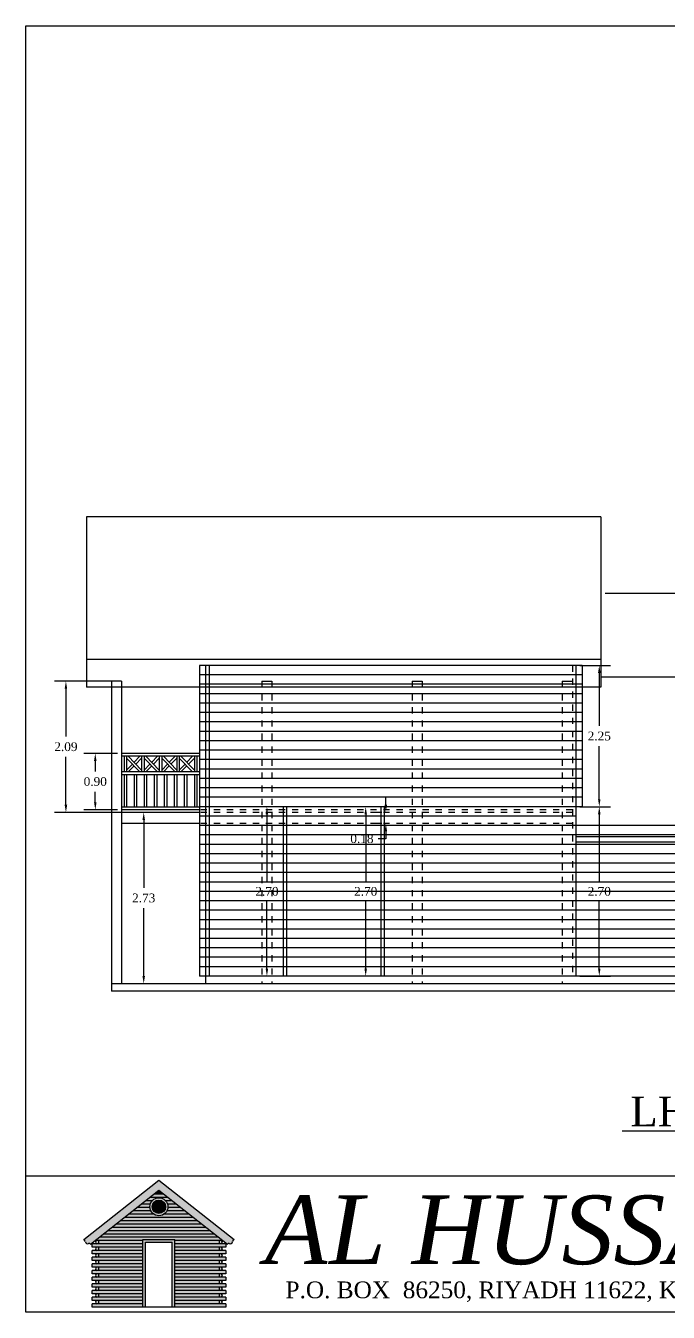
# Model space of a CAD drawing. Header units: inches. Extents: x 86794 to 87086, y 41803 to 41823.
# Drawn here: x 87055.65 to 87065.89, y 41802.72 to 41823.22 of the extents above; entities that cross this region are included whole.
import ezdxf

# ---------------------------------------------------------------- set-up
doc = ezdxf.new("R2010")
doc.units = ezdxf.units.IN
doc.header["$MEASUREMENT"] = 0
doc.linetypes.add('ACAD_ISO03W100', pattern=[30, 12, -18])
doc.styles.get("Standard").update_dxf_attribs({"font": 'times.ttf'})
doc.dimstyles.get("Standard").update_dxf_attribs({"dimtxt": 0.14, "dimasz": 0.12, "dimexe": 0.18, "dimexo": 0.0625, "dimgap": 0.09, "dimtad": 0, "dimtih": 1, "dimtoh": 1, "dimzin": 0, "dimdsep": 46, "dimtxsty": 'Standard', "dimcen": 0.09, "dimadec": 0, "dimazin": 0, "dimtfac": 1, "dimtofl": 0, "dimtmove": 0, "dimatfit": 3, "dimfxl": 1, "dimtolj": 1, "dimtzin": 0, "dimarcsym": 0})

# ---------------------------------------------------------------- blocks, each defined once
blk = doc.blocks.new('*D585')
at = {"color": 0, "lineweight": -2, "ltscale": 0.006, "transparency": 16777216}
for p, q in [((87064.48, 41810.779), (87064.972, 41810.779)), ((87064.792, 41810.659), (87064.792, 41809.591)), ((87064.792, 41808.199), (87064.792, 41809.268)), ((87064.48, 41808.079), (87064.972, 41808.079))]:
    blk.add_line(p, q, dxfattribs=at)
at = {"color": 0, "ltscale": 0.006, "transparency": 16777216}
for points in [[(87064.772, 41810.659), (87064.812, 41810.659), (87064.792, 41810.779)], [(87064.772, 41808.199), (87064.812, 41808.199), (87064.792, 41808.079)]]:
    blk.add_solid(points, dxfattribs=at)
at = {"layer": 'Defpoints', "color": 0, "ltscale": 0.006, "transparency": 16777216}
for p in [(87064.418, 41810.779), (87064.418, 41808.079), (87064.792, 41808.079)]:
    blk.add_point(p, dxfattribs=at)
at = {"color": 0, "ltscale": 0.006, "transparency": 16777216, "insert": (87064.792, 41809.429), "char_height": 0.14, "attachment_point": 5}
blk.add_mtext('\\A1;2.70', dxfattribs=at)
blk = doc.blocks.new('*D586')
at = {"color": 0, "lineweight": -2, "ltscale": 0.006, "transparency": 16777216}
for p, q in [((87064.48, 41813.029), (87064.972, 41813.029)), ((87064.792, 41812.909), (87064.792, 41812.066)), ((87064.792, 41810.899), (87064.792, 41811.743)), ((87064.48, 41810.779), (87064.972, 41810.779))]:
    blk.add_line(p, q, dxfattribs=at)
at = {"color": 0, "ltscale": 0.006, "transparency": 16777216}
for points in [[(87064.772, 41812.909), (87064.812, 41812.909), (87064.792, 41813.029)], [(87064.772, 41810.899), (87064.812, 41810.899), (87064.792, 41810.779)]]:
    blk.add_solid(points, dxfattribs=at)
at = {"layer": 'Defpoints', "color": 0, "ltscale": 0.006, "transparency": 16777216}
for p in [(87064.418, 41813.029), (87064.792, 41813.029), (87064.418, 41810.779)]:
    blk.add_point(p, dxfattribs=at)
at = {"color": 0, "ltscale": 0.006, "transparency": 16777216, "insert": (87064.792, 41811.904), "char_height": 0.14, "attachment_point": 5}
blk.add_mtext('\\A1;2.25', dxfattribs=at)
blk = doc.blocks.new('*D589')
at = {"color": 0, "lineweight": -2, "ltscale": 0.006, "transparency": 16777216}
for p, q in [((87061.245, 41810.779), (87060.889, 41810.779)), ((87061.069, 41810.659), (87061.069, 41809.591)), ((87061.069, 41808.199), (87061.069, 41809.268)), ((87061.245, 41808.079), (87060.889, 41808.079))]:
    blk.add_line(p, q, dxfattribs=at)
at = {"color": 0, "ltscale": 0.006, "transparency": 16777216}
for points in [[(87061.049, 41810.659), (87061.089, 41810.659), (87061.069, 41810.779)], [(87061.049, 41808.199), (87061.089, 41808.199), (87061.069, 41808.079)]]:
    blk.add_solid(points, dxfattribs=at)
at = {"layer": 'Defpoints', "color": 0, "ltscale": 0.006, "transparency": 16777216}
for p in [(87061.308, 41810.779), (87061.069, 41808.079), (87061.308, 41808.079)]:
    blk.add_point(p, dxfattribs=at)
at = {"color": 0, "ltscale": 0.006, "transparency": 16777216, "insert": (87061.069, 41809.429), "char_height": 0.14, "attachment_point": 5}
blk.add_mtext('\\A1;2.70', dxfattribs=at)
blk = doc.blocks.new('*D590')
at = {"color": 0, "lineweight": -2, "ltscale": 0.006, "transparency": 16777216}
for p, q in [((87059.69, 41810.779), (87059.315, 41810.779)), ((87059.495, 41810.659), (87059.495, 41809.591)), ((87059.495, 41808.199), (87059.495, 41809.268)), ((87059.69, 41808.079), (87059.315, 41808.079))]:
    blk.add_line(p, q, dxfattribs=at)
at = {"color": 0, "ltscale": 0.006, "transparency": 16777216}
for points in [[(87059.475, 41810.659), (87059.515, 41810.659), (87059.495, 41810.779)], [(87059.475, 41808.199), (87059.515, 41808.199), (87059.495, 41808.079)]]:
    blk.add_solid(points, dxfattribs=at)
at = {"layer": 'Defpoints', "color": 0, "ltscale": 0.006, "transparency": 16777216}
for p in [(87059.753, 41810.779), (87059.495, 41808.079), (87059.753, 41808.079)]:
    blk.add_point(p, dxfattribs=at)
at = {"color": 0, "ltscale": 0.006, "transparency": 16777216, "insert": (87059.495, 41809.429), "char_height": 0.14, "attachment_point": 5}
blk.add_mtext('\\A1;2.70', dxfattribs=at)
blk = doc.blocks.new('*D591')
at = {"color": 0, "lineweight": -2, "ltscale": 0.006, "transparency": 16777216}
for p, q in [((87061.39, 41810.809), (87061.39, 41810.929)), ((87061.328, 41810.689), (87061.21, 41810.689)), ((87061.328, 41810.509), (87061.21, 41810.509)), ((87061.39, 41810.389), (87061.39, 41810.269)), ((87061.39, 41810.269), (87061.27, 41810.269))]:
    blk.add_line(p, q, dxfattribs=at)
at = {"color": 0, "ltscale": 0.006, "transparency": 16777216}
for points in [[(87061.37, 41810.809), (87061.41, 41810.809), (87061.39, 41810.689)], [(87061.37, 41810.389), (87061.41, 41810.389), (87061.39, 41810.509)]]:
    blk.add_solid(points, dxfattribs=at)
at = {"layer": 'Defpoints', "color": 0, "ltscale": 0.006, "transparency": 16777216}
for p in [(87061.39, 41810.689), (87061.39, 41810.509), (87061.39, 41810.509)]:
    blk.add_point(p, dxfattribs=at)
at = {"color": 0, "ltscale": 0.006, "transparency": 16777216, "insert": (87061.009, 41810.269), "char_height": 0.14, "attachment_point": 5}
blk.add_mtext('\\A1;0.18', dxfattribs=at)
blk = doc.blocks.new('*D580')
at = {"color": 0, "lineweight": -2, "ltscale": 0.006, "transparency": 16777216}
for p, q in [((87057.115, 41811.629), (87056.579, 41811.629)), ((87056.759, 41811.509), (87056.759, 41811.341)), ((87056.759, 41810.849), (87056.759, 41811.018)), ((87057.115, 41810.729), (87056.579, 41810.729))]:
    blk.add_line(p, q, dxfattribs=at)
at = {"color": 0, "ltscale": 0.006, "transparency": 16777216}
for points in [[(87056.739, 41811.509), (87056.779, 41811.509), (87056.759, 41811.629)], [(87056.739, 41810.849), (87056.779, 41810.849), (87056.759, 41810.729)]]:
    blk.add_solid(points, dxfattribs=at)
at = {"layer": 'Defpoints', "color": 0, "ltscale": 0.006, "transparency": 16777216}
for p in [(87057.178, 41811.629), (87056.759, 41810.729), (87057.178, 41810.729)]:
    blk.add_point(p, dxfattribs=at)
at = {"color": 0, "ltscale": 0.006, "transparency": 16777216, "insert": (87056.759, 41811.179), "char_height": 0.14, "attachment_point": 5}
blk.add_mtext('\\A1;0.90', dxfattribs=at)
blk = doc.blocks.new('*D581')
at = {"color": 0, "lineweight": -2, "ltscale": 0.006, "transparency": 16777216}
for p, q in [((87057.115, 41812.779), (87056.111, 41812.779)), ((87056.291, 41812.659), (87056.291, 41811.896)), ((87056.291, 41810.809), (87056.291, 41811.573)), ((87058.355, 41810.689), (87056.111, 41810.689))]:
    blk.add_line(p, q, dxfattribs=at)
at = {"color": 0, "ltscale": 0.006, "transparency": 16777216}
for points in [[(87056.271, 41812.659), (87056.311, 41812.659), (87056.291, 41812.779)], [(87056.271, 41810.809), (87056.311, 41810.809), (87056.291, 41810.689)]]:
    blk.add_solid(points, dxfattribs=at)
at = {"layer": 'Defpoints', "color": 0, "ltscale": 0.006, "transparency": 16777216}
for p in [(87057.178, 41812.779), (87056.291, 41810.689), (87058.418, 41810.689)]:
    blk.add_point(p, dxfattribs=at)
at = {"color": 0, "ltscale": 0.006, "transparency": 16777216, "insert": (87056.291, 41811.734), "char_height": 0.14, "attachment_point": 5}
blk.add_mtext('\\A1;2.09', dxfattribs=at)
blk = doc.blocks.new('*D582')
at = {"color": 0, "lineweight": -2, "ltscale": 0.006, "transparency": 16777216}
for p, q in [((87058.355, 41810.689), (87057.351, 41810.689)), ((87057.531, 41810.569), (87057.531, 41809.486)), ((87057.531, 41808.079), (87057.531, 41809.163)), ((87058.355, 41807.959), (87057.351, 41807.959))]:
    blk.add_line(p, q, dxfattribs=at)
at = {"color": 0, "ltscale": 0.006, "transparency": 16777216}
for points in [[(87057.511, 41810.569), (87057.551, 41810.569), (87057.531, 41810.689)], [(87057.511, 41808.079), (87057.551, 41808.079), (87057.531, 41807.959)]]:
    blk.add_solid(points, dxfattribs=at)
at = {"layer": 'Defpoints', "color": 0, "ltscale": 0.006, "transparency": 16777216}
for p in [(87058.418, 41810.689), (87057.531, 41807.959), (87058.418, 41807.959)]:
    blk.add_point(p, dxfattribs=at)
at = {"color": 0, "ltscale": 0.006, "transparency": 16777216, "insert": (87057.531, 41809.324), "char_height": 0.14, "attachment_point": 5}
blk.add_mtext('\\A1;2.73', dxfattribs=at)

msp = doc.modelspace()

# ---------------------------------------------------------------- hatches: boundary and pattern name
h = msp.add_hatch(color=29)
h.paths.add_polyline_path([(87056.816, 41802.911), (87056.784, 41802.911, 0.8), (87056.784, 41802.857), (87056.816, 41802.857)])
h.paths.add_polyline_path([(87056.816, 41803.017), (87056.784, 41803.017, 0.8), (87056.784, 41802.964), (87056.816, 41802.964)])
h.paths.add_polyline_path([(87056.816, 41803.123), (87056.784, 41803.123, 0.8), (87056.784, 41803.07), (87056.816, 41803.07)])
h.paths.add_polyline_path([(87056.816, 41803.23), (87056.784, 41803.23, 0.8), (87056.784, 41803.177), (87056.816, 41803.177)])
h.paths.add_polyline_path([(87056.816, 41803.336), (87056.784, 41803.336, 0.8), (87056.784, 41803.283), (87056.816, 41803.283)])
h.paths.add_polyline_path([(87056.816, 41803.443), (87056.784, 41803.443, 0.8), (87056.784, 41803.389), (87056.816, 41803.389)])
h.paths.add_polyline_path([(87056.816, 41803.549), (87056.784, 41803.549, 0.8), (87056.784, 41803.496), (87056.816, 41803.496)])
h.paths.add_polyline_path([(87056.816, 41803.655), (87056.784, 41803.655, 0.8), (87056.784, 41803.602), (87056.816, 41803.602)])
h.paths.add_polyline_path([(87056.816, 41803.762), (87056.784, 41803.762, 0.8), (87056.784, 41803.709), (87056.816, 41803.709)])
h.paths.add_polyline_path([(87056.816, 41803.868), (87056.784, 41803.868, 0.8), (87056.784, 41803.815), (87056.816, 41803.815)], flags=17)
h.paths.add_polyline_path([(87058.763, 41802.911), (87058.731, 41802.911), (87058.731, 41802.857), (87058.763, 41802.857, 0.8)])
h.paths.add_polyline_path([(87058.763, 41803.017), (87058.731, 41803.017), (87058.731, 41802.964), (87058.763, 41802.964, 0.8)])
h.paths.add_polyline_path([(87058.763, 41803.123), (87058.731, 41803.123), (87058.731, 41803.07), (87058.763, 41803.07, 0.8)])
h.paths.add_polyline_path([(87058.763, 41803.23), (87058.731, 41803.23), (87058.731, 41803.177), (87058.763, 41803.177, 0.8)])
h.paths.add_polyline_path([(87058.763, 41803.336), (87058.731, 41803.336), (87058.731, 41803.283), (87058.763, 41803.283, 0.8)])
h.paths.add_polyline_path([(87058.763, 41803.443), (87058.731, 41803.443), (87058.731, 41803.389), (87058.763, 41803.389, 0.8)])
h.paths.add_polyline_path([(87058.763, 41803.549), (87058.731, 41803.549), (87058.731, 41803.496), (87058.763, 41803.496, 0.8)])
h.paths.add_polyline_path([(87058.763, 41803.655), (87058.731, 41803.655), (87058.731, 41803.602), (87058.763, 41803.602, 0.8)])
h.paths.add_polyline_path([(87058.763, 41803.762), (87058.731, 41803.762), (87058.731, 41803.709), (87058.763, 41803.709, 0.8)])
h.paths.add_polyline_path([(87058.763, 41803.868), (87058.731, 41803.868), (87058.731, 41803.815), (87058.763, 41803.815, 0.8)], flags=17)
h.paths.add_polyline_path([(87058.029, 41803.884), (87057.518, 41803.884), (87057.518, 41802.804), (87057.561, 41802.804), (87057.561, 41803.842), (87057.986, 41803.842), (87057.986, 41802.804), (87058.029, 41802.804)])
h.paths.add_polyline_path([(87057.916, 41804.405, 1), (87057.631, 41804.405, 1)], flags=17)
h.paths.add_polyline_path([(87057.667, 41804.405, -1), (87057.879, 41804.405, -1)], flags=16)
h.paths.add_polyline_path([(87057.773, 41804.827), (87056.576, 41803.882), (87056.603, 41803.849, 0.515525), (87056.652, 41803.819, -0.382112), (87056.683, 41803.81), (87057.773, 41804.671), (87058.864, 41803.81, -0.382112), (87058.895, 41803.819, 0.515525), (87058.944, 41803.849), (87058.97, 41803.882)])
for color, points in [(31, [(87057.847, 41804.613), (87057.7, 41804.613), (87057.633, 41804.56), (87057.914, 41804.56)]), (39, [(87057.779, 41804.666), (87057.767, 41804.666), (87057.7, 41804.613), (87057.847, 41804.613)]), (39, [(87057.874, 41804.507), (87057.982, 41804.507), (87057.914, 41804.56), (87057.633, 41804.56), (87057.565, 41804.507), (87057.673, 41804.507, -0.411961)]), (39, [(87058.319, 41804.241), (87057.228, 41804.241), (87057.161, 41804.188), (87058.386, 41804.188)]), (31, [(87057.684, 41804.294), (87057.296, 41804.294), (87057.228, 41804.241), (87058.319, 41804.241), (87058.251, 41804.294), (87057.863, 41804.294, -0.35103)]), (39, [(87058.588, 41804.028), (87056.959, 41804.028), (87056.891, 41803.975), (87058.656, 41803.975)]), (31, [(87058.521, 41804.081), (87057.026, 41804.081), (87056.959, 41804.028), (87058.588, 41804.028)]), (39, [(87058.453, 41804.134), (87057.093, 41804.134), (87057.026, 41804.081), (87058.521, 41804.081)]), (31, [(87058.386, 41804.188), (87057.161, 41804.188), (87057.093, 41804.134), (87058.453, 41804.134)]), (39, [(87058.723, 41803.921), (87056.824, 41803.921), (87056.756, 41803.868), (87057.518, 41803.868), (87057.518, 41803.884), (87058.029, 41803.884), (87058.029, 41803.868), (87058.79, 41803.868)]), (31, [(87058.656, 41803.975), (87056.891, 41803.975), (87056.824, 41803.921), (87058.723, 41803.921)])]:
    msp.add_hatch(color=color).paths.add_polyline_path(points)
h = msp.add_hatch(color=39)
h.paths.add_polyline_path([(87057.639, 41804.454), (87057.498, 41804.454), (87057.43, 41804.4), (87057.631, 41804.4, -0.008848), (87057.631, 41804.405, -0.086203)])
h.paths.add_polyline_path([(87058.049, 41804.454), (87057.908, 41804.454, -0.086203), (87057.916, 41804.405, -0.008848), (87057.916, 41804.4), (87058.116, 41804.4)])
h = msp.add_hatch(color=31)
h.paths.add_polyline_path([(87057.639, 41804.454, -0.111783), (87057.673, 41804.507), (87057.565, 41804.507), (87057.498, 41804.454)])
h.paths.add_polyline_path([(87057.874, 41804.507, -0.111783), (87057.908, 41804.454), (87058.049, 41804.454), (87057.982, 41804.507)])
h = msp.add_hatch(color=256)
h.set_gradient(color1=(127, 255, 255), one_color=1, tint=1, name='SPHERICAL')
h.paths.add_polyline_path([(87057.879, 41804.405, 1), (87057.667, 41804.405, 1)])
h = msp.add_hatch(color=39)
h.paths.add_polyline_path([(87057.643, 41804.347), (87057.363, 41804.347), (87057.296, 41804.294), (87057.684, 41804.294, -0.119403)])
h.paths.add_polyline_path([(87058.184, 41804.347), (87057.904, 41804.347, -0.119403), (87057.863, 41804.294), (87058.251, 41804.294)])
h = msp.add_hatch(color=31)
h.paths.add_polyline_path([(87057.643, 41804.347, -0.096512), (87057.631, 41804.4), (87057.43, 41804.4), (87057.363, 41804.347)])
h.paths.add_polyline_path([(87057.916, 41804.4, -0.096512), (87057.904, 41804.347), (87058.184, 41804.347), (87058.116, 41804.4)])
h = msp.add_hatch(color=39)
h.paths.add_polyline_path([(87057.518, 41803.815), (87056.709, 41803.815), (87056.709, 41803.762), (87057.518, 41803.762)])
h.paths.add_polyline_path([(87058.838, 41803.815), (87058.029, 41803.815), (87058.029, 41803.762), (87058.838, 41803.762)])
h = msp.add_hatch(color=31)
h.paths.add_polyline_path([(87057.518, 41803.868), (87056.816, 41803.868), (87056.816, 41803.815), (87057.518, 41803.815)])
h.paths.add_polyline_path([(87058.731, 41803.868), (87058.029, 41803.868), (87058.029, 41803.815), (87058.731, 41803.815)])
h = msp.add_hatch(color=39)
h.paths.add_polyline_path([(87057.518, 41803.655), (87057.518, 41803.709), (87056.709, 41803.709), (87056.709, 41803.655)])
h.paths.add_polyline_path([(87058.838, 41803.655), (87058.838, 41803.709), (87058.029, 41803.709), (87058.029, 41803.655)])
h = msp.add_hatch(color=39)
h.paths.add_polyline_path([(87056.709, 41803.602), (87056.709, 41803.549), (87057.518, 41803.549), (87057.518, 41803.602)])
h.paths.add_polyline_path([(87058.838, 41803.549), (87058.838, 41803.602), (87058.029, 41803.602), (87058.029, 41803.549)])
h = msp.add_hatch(color=31)
h.paths.add_polyline_path([(87057.518, 41803.762), (87056.816, 41803.762), (87056.816, 41803.709), (87057.518, 41803.709)])
h.paths.add_polyline_path([(87058.731, 41803.762), (87058.029, 41803.762), (87058.029, 41803.709), (87058.731, 41803.709)])
h = msp.add_hatch(color=31)
h.paths.add_polyline_path([(87057.518, 41803.655), (87056.816, 41803.655), (87056.816, 41803.602), (87057.518, 41803.602)])
h.paths.add_polyline_path([(87058.731, 41803.655), (87058.029, 41803.655), (87058.029, 41803.602), (87058.731, 41803.602)])
h = msp.add_hatch(color=39)
h.paths.add_polyline_path([(87057.518, 41803.496), (87056.709, 41803.496), (87056.709, 41803.443), (87057.518, 41803.443)])
h.paths.add_polyline_path([(87058.838, 41803.496), (87058.029, 41803.496), (87058.029, 41803.443), (87058.838, 41803.443)])
h = msp.add_hatch(color=39)
h.paths.add_polyline_path([(87057.518, 41803.336), (87057.518, 41803.389), (87056.709, 41803.389), (87056.709, 41803.336)])
h.paths.add_polyline_path([(87058.838, 41803.336), (87058.838, 41803.389), (87058.029, 41803.389), (87058.029, 41803.336)])
h = msp.add_hatch(color=31)
h.paths.add_polyline_path([(87057.518, 41803.549), (87056.816, 41803.549), (87056.816, 41803.496), (87057.518, 41803.496)])
h.paths.add_polyline_path([(87058.731, 41803.549), (87058.029, 41803.549), (87058.029, 41803.496), (87058.731, 41803.496)])
h = msp.add_hatch(color=31)
h.paths.add_polyline_path([(87057.518, 41803.443), (87056.816, 41803.443), (87056.816, 41803.389), (87057.518, 41803.389)])
h.paths.add_polyline_path([(87058.731, 41803.443), (87058.029, 41803.443), (87058.029, 41803.389), (87058.731, 41803.389)])
h = msp.add_hatch(color=39)
h.paths.add_polyline_path([(87057.518, 41803.283), (87056.709, 41803.283), (87056.709, 41803.23), (87057.518, 41803.23)])
h.paths.add_polyline_path([(87058.838, 41803.283), (87058.029, 41803.283), (87058.029, 41803.23), (87058.838, 41803.23)])
h = msp.add_hatch(color=39)
h.paths.add_polyline_path([(87057.518, 41803.123), (87057.518, 41803.177), (87056.709, 41803.177), (87056.709, 41803.123)])
h.paths.add_polyline_path([(87058.838, 41803.123), (87058.838, 41803.177), (87058.029, 41803.177), (87058.029, 41803.123)])
h = msp.add_hatch(color=31)
h.paths.add_polyline_path([(87057.518, 41803.336), (87056.816, 41803.336), (87056.816, 41803.283), (87057.518, 41803.283)])
h.paths.add_polyline_path([(87058.731, 41803.336), (87058.029, 41803.336), (87058.029, 41803.283), (87058.731, 41803.283)])
h = msp.add_hatch(color=31)
h.paths.add_polyline_path([(87057.518, 41803.23), (87056.816, 41803.23), (87056.816, 41803.177), (87057.518, 41803.177)])
h.paths.add_polyline_path([(87058.731, 41803.23), (87058.029, 41803.23), (87058.029, 41803.177), (87058.731, 41803.177)])
h = msp.add_hatch(color=39)
h.paths.add_polyline_path([(87057.518, 41803.07), (87056.709, 41803.07), (87056.709, 41803.017), (87057.518, 41803.017)])
h.paths.add_polyline_path([(87058.838, 41803.07), (87058.029, 41803.07), (87058.029, 41803.017), (87058.838, 41803.017)])
h = msp.add_hatch(color=31)
h.paths.add_polyline_path([(87057.518, 41803.123), (87056.816, 41803.123), (87056.816, 41803.07), (87057.518, 41803.07)])
h.paths.add_polyline_path([(87058.731, 41803.123), (87058.029, 41803.123), (87058.029, 41803.07), (87058.731, 41803.07)])
h = msp.add_hatch(color=31)
h.paths.add_polyline_path([(87056.816, 41803.017), (87056.816, 41802.964), (87057.518, 41802.964), (87057.518, 41803.017)])
h.paths.add_polyline_path([(87058.731, 41802.964), (87058.731, 41803.017), (87058.029, 41803.017), (87058.029, 41802.964)])
h = msp.add_hatch(color=39)
h.paths.add_polyline_path([(87056.709, 41802.964), (87056.709, 41802.911), (87057.518, 41802.911), (87057.518, 41802.964)])
h.paths.add_polyline_path([(87058.838, 41802.911), (87058.838, 41802.964), (87058.029, 41802.964), (87058.029, 41802.911)])
h = msp.add_hatch(color=39)
h.paths.add_polyline_path([(87057.518, 41802.857), (87056.709, 41802.857), (87056.709, 41802.804), (87057.518, 41802.804)])
h.paths.add_polyline_path([(87058.838, 41802.857), (87058.029, 41802.857), (87058.029, 41802.804), (87058.838, 41802.804)])
h = msp.add_hatch(color=31)
h.paths.add_polyline_path([(87057.518, 41802.857), (87057.518, 41802.911), (87056.816, 41802.911), (87056.816, 41802.857)])
h.paths.add_polyline_path([(87058.029, 41802.911), (87058.029, 41802.857), (87058.731, 41802.857), (87058.731, 41802.911)])

# ---------------------------------------------------------------- linework, layer by layer
for p, q in [((87055.65, 41823.223), (87085.649, 41823.223)), ((87055.65, 41802.724), (87055.65, 41823.223)), ((87085.649, 41804.89), (87055.65, 41804.89)), ((87085.649, 41802.724), (87055.65, 41802.724))]:
    msp.add_line(p, q)
at = {"ltscale": 0.006}
for p, q in [((87064.818, 41815.395), (87056.618, 41815.395)), ((87056.618, 41815.395), (87056.618, 41812.681)), ((87064.818, 41815.395), (87064.818, 41812.681)), ((87081.827, 41814.174), (87064.884, 41814.174)), ((87064.818, 41813.125), (87056.618, 41813.125)), ((87058.418, 41813.029), (87058.418, 41808.079)), ((87064.518, 41813.029), (87058.418, 41813.029)), ((87058.518, 41813.029), (87058.518, 41808.079)), ((87058.573, 41813.029), (87058.573, 41808.079)), ((87064.418, 41813.029), (87064.418, 41808.079)), ((87064.518, 41813.029), (87064.518, 41810.779)), ((87064.518, 41812.879), (87058.418, 41812.879)), ((87070.718, 41812.845), (87064.818, 41812.845)), ((87064.818, 41812.681), (87056.618, 41812.681)), ((87057.018, 41812.779), (87057.018, 41807.959)), ((87057.178, 41812.779), (87057.018, 41812.779)), ((87057.178, 41812.779), (87057.178, 41807.959)), ((87064.518, 41812.729), (87058.418, 41812.729)), ((87059.414, 41812.779), (87059.574, 41812.779)), ((87061.811, 41812.779), (87061.971, 41812.779)), ((87064.203, 41812.779), (87064.363, 41812.779)), ((87064.518, 41812.579), (87058.418, 41812.579)), ((87064.518, 41812.429), (87058.418, 41812.429)), ((87064.518, 41812.279), (87058.418, 41812.279)), ((87064.518, 41812.129), (87058.418, 41812.129)), ((87064.518, 41811.979), (87058.418, 41811.979)), ((87064.518, 41811.829), (87058.418, 41811.829)), ((87058.418, 41811.629), (87057.178, 41811.629)), ((87058.418, 41811.584), (87057.178, 41811.584)), ((87057.218, 41811.584), (87057.218, 41811.334)), ((87057.258, 41811.584), (87057.258, 41811.334)), ((87057.285, 41811.584), (87057.498, 41811.363)), ((87057.47, 41811.584), (87057.378, 41811.488)), ((87057.498, 41811.584), (87057.498, 41811.334)), ((87057.538, 41811.584), (87057.538, 41811.334)), ((87057.565, 41811.584), (87057.778, 41811.363)), ((87057.75, 41811.584), (87057.658, 41811.488)), ((87057.778, 41811.584), (87057.778, 41811.334)), ((87057.818, 41811.584), (87057.818, 41811.334)), ((87057.845, 41811.584), (87058.058, 41811.363)), ((87058.03, 41811.584), (87057.938, 41811.488)), ((87058.058, 41811.584), (87058.058, 41811.334)), ((87058.098, 41811.584), (87058.098, 41811.334)), ((87058.125, 41811.584), (87058.338, 41811.363)), ((87058.31, 41811.584), (87058.218, 41811.488)), ((87058.338, 41811.584), (87058.338, 41811.334)), ((87058.378, 41811.584), (87058.378, 41811.334)), ((87064.518, 41811.679), (87058.418, 41811.679)), ((87057.258, 41811.555), (87057.47, 41811.334)), ((87057.35, 41811.459), (87057.258, 41811.363)), ((87057.378, 41811.43), (87057.285, 41811.334)), ((87057.498, 41811.555), (87057.405, 41811.459)), ((87057.538, 41811.555), (87057.75, 41811.334)), ((87057.63, 41811.459), (87057.538, 41811.363)), ((87057.658, 41811.43), (87057.565, 41811.334)), ((87057.778, 41811.555), (87057.685, 41811.459)), ((87057.818, 41811.555), (87058.03, 41811.334)), ((87057.91, 41811.459), (87057.818, 41811.363)), ((87057.938, 41811.43), (87057.845, 41811.334)), ((87058.058, 41811.555), (87057.965, 41811.459)), ((87058.098, 41811.555), (87058.31, 41811.334)), ((87058.19, 41811.459), (87058.098, 41811.363)), ((87058.218, 41811.43), (87058.125, 41811.334)), ((87058.338, 41811.555), (87058.245, 41811.459)), ((87064.518, 41811.529), (87058.418, 41811.529)), ((87064.518, 41811.379), (87058.418, 41811.379)), ((87058.418, 41811.334), (87057.178, 41811.334)), ((87058.418, 41811.289), (87057.178, 41811.289)), ((87057.218, 41811.289), (87057.218, 41810.774)), ((87057.258, 41811.289), (87057.258, 41810.774)), ((87057.378, 41811.289), (87057.378, 41810.774)), ((87057.418, 41811.289), (87057.418, 41810.774)), ((87057.538, 41811.289), (87057.538, 41810.774)), ((87057.578, 41811.289), (87057.578, 41810.774)), ((87057.698, 41811.289), (87057.698, 41810.774)), ((87057.738, 41811.289), (87057.738, 41810.774)), ((87057.858, 41811.289), (87057.858, 41810.774)), ((87057.898, 41811.289), (87057.898, 41810.774)), ((87058.018, 41811.289), (87058.018, 41810.774)), ((87058.058, 41811.289), (87058.058, 41810.774)), ((87058.178, 41811.289), (87058.178, 41810.774)), ((87058.218, 41811.289), (87058.218, 41810.774)), ((87058.338, 41811.289), (87058.338, 41810.774)), ((87058.378, 41811.289), (87058.378, 41810.774)), ((87064.518, 41811.229), (87058.418, 41811.229)), ((87064.518, 41811.079), (87058.418, 41811.079)), ((87058.418, 41810.774), (87057.178, 41810.774)), ((87064.518, 41810.929), (87058.418, 41810.929)), ((87064.518, 41810.779), (87058.418, 41810.779)), ((87059.753, 41810.779), (87059.753, 41808.079)), ((87059.808, 41810.779), (87059.808, 41808.079)), ((87061.308, 41810.779), (87061.308, 41808.079)), ((87061.363, 41810.779), (87061.363, 41808.079)), ((87058.418, 41810.729), (87057.178, 41810.729)), ((87058.418, 41810.689), (87057.178, 41810.689)), ((87064.418, 41810.629), (87058.418, 41810.629)), ((87058.418, 41810.509), (87057.178, 41810.509)), ((87070.418, 41810.479), (87058.418, 41810.479)), ((87070.418, 41810.329), (87058.418, 41810.329)), ((87066.36, 41810.179), (87058.418, 41810.179)), ((87070.718, 41810.299), (87064.418, 41810.299)), ((87070.718, 41810.213), (87064.418, 41810.213)), ((87066.36, 41810.029), (87058.418, 41810.029)), ((87066.36, 41809.879), (87058.418, 41809.879)), ((87066.36, 41809.729), (87058.418, 41809.729)), ((87066.36, 41809.579), (87058.418, 41809.579)), ((87066.36, 41809.429), (87058.418, 41809.429)), ((87066.36, 41809.279), (87058.418, 41809.279)), ((87066.36, 41809.129), (87058.418, 41809.129)), ((87066.36, 41808.979), (87058.418, 41808.979)), ((87066.36, 41808.829), (87058.418, 41808.829)), ((87070.418, 41808.679), (87058.418, 41808.679)), ((87070.418, 41808.529), (87058.418, 41808.529)), ((87070.418, 41808.379), (87058.418, 41808.379)), ((87070.418, 41808.229), (87058.418, 41808.229)), ((87071.818, 41807.959), (87057.018, 41807.959)), ((87057.018, 41807.959), (87057.018, 41807.839)), ((87070.418, 41808.079), (87058.418, 41808.079)), ((87058.518, 41808.079), (87058.518, 41807.959)), ((87073.184, 41807.839), (87057.018, 41807.839))]:
    msp.add_line(p, q, dxfattribs=at)
at = {"linetype": 'ACAD_ISO03W100', "ltscale": 0.006}
for p, q in [((87064.363, 41813.029), (87064.363, 41808.079)), ((87059.414, 41812.779), (87059.414, 41807.959)), ((87059.574, 41812.779), (87059.574, 41807.959)), ((87061.811, 41812.779), (87061.811, 41807.959)), ((87061.971, 41812.779), (87061.971, 41807.959)), ((87064.203, 41812.779), (87064.203, 41807.959)), ((87064.363, 41810.729), (87058.418, 41810.729)), ((87064.363, 41810.689), (87058.418, 41810.689)), ((87064.363, 41810.509), (87058.418, 41810.509))]:
    msp.add_line(p, q, dxfattribs=at)
at = {"color": 1}
msp.add_line((87065.156, 41805.614), (87072.232, 41805.614), dxfattribs=at)
at = {"color": 39}
for p, q in [((87056.576, 41803.882), (87057.773, 41804.827)), ((87057.773, 41804.827), (87058.97, 41803.882)), ((87056.683, 41803.81), (87057.773, 41804.671)), ((87057.7, 41804.613), (87057.847, 41804.613)), ((87057.767, 41804.666), (87057.779, 41804.666)), ((87057.773, 41804.671), (87058.864, 41803.81)), ((87057.498, 41804.454), (87057.639, 41804.454)), ((87057.565, 41804.507), (87057.673, 41804.507)), ((87057.633, 41804.56), (87057.914, 41804.56)), ((87057.874, 41804.507), (87057.982, 41804.507)), ((87057.908, 41804.454), (87058.049, 41804.454)), ((87057.228, 41804.241), (87058.319, 41804.241)), ((87057.296, 41804.294), (87057.684, 41804.294)), ((87057.363, 41804.347), (87057.643, 41804.347)), ((87057.43, 41804.4), (87057.631, 41804.4)), ((87057.863, 41804.294), (87058.251, 41804.294)), ((87057.904, 41804.347), (87058.184, 41804.347)), ((87057.916, 41804.4), (87058.116, 41804.4)), ((87056.959, 41804.028), (87058.588, 41804.028)), ((87057.026, 41804.081), (87058.521, 41804.081)), ((87057.093, 41804.134), (87058.453, 41804.134)), ((87057.161, 41804.188), (87058.386, 41804.188)), ((87056.603, 41803.849), (87056.576, 41803.882)), ((87057.518, 41803.815), (87056.709, 41803.815)), ((87056.709, 41803.762), (87056.709, 41803.815)), ((87057.518, 41803.868), (87056.756, 41803.868)), ((87056.816, 41803.815), (87056.816, 41803.868)), ((87058.723, 41803.921), (87056.824, 41803.921)), ((87056.891, 41803.975), (87058.656, 41803.975)), ((87057.518, 41802.804), (87057.518, 41803.884)), ((87057.518, 41803.884), (87058.029, 41803.884)), ((87057.561, 41802.804), (87057.561, 41803.842)), ((87057.561, 41803.842), (87057.986, 41803.842)), ((87057.986, 41802.804), (87057.986, 41803.842)), ((87058.029, 41802.804), (87058.029, 41803.884)), ((87058.79, 41803.868), (87058.029, 41803.868)), ((87058.838, 41803.815), (87058.029, 41803.815)), ((87058.731, 41803.868), (87058.731, 41803.815)), ((87058.838, 41803.815), (87058.838, 41803.762)), ((87058.944, 41803.849), (87058.97, 41803.882)), ((87057.518, 41803.762), (87056.709, 41803.762)), ((87057.518, 41803.709), (87056.709, 41803.709)), ((87056.709, 41803.655), (87056.709, 41803.709)), ((87057.518, 41803.655), (87056.709, 41803.655)), ((87057.518, 41803.602), (87056.709, 41803.602)), ((87056.709, 41803.549), (87056.709, 41803.602)), ((87056.816, 41803.709), (87056.816, 41803.762)), ((87056.816, 41803.602), (87056.816, 41803.655)), ((87058.838, 41803.762), (87058.029, 41803.762)), ((87058.838, 41803.709), (87058.029, 41803.709)), ((87058.838, 41803.655), (87058.029, 41803.655)), ((87058.838, 41803.602), (87058.029, 41803.602)), ((87058.731, 41803.762), (87058.731, 41803.709)), ((87058.731, 41803.655), (87058.731, 41803.602)), ((87058.838, 41803.709), (87058.838, 41803.655)), ((87058.838, 41803.602), (87058.838, 41803.549)), ((87057.518, 41803.549), (87056.709, 41803.549)), ((87057.518, 41803.496), (87056.709, 41803.496)), ((87056.709, 41803.443), (87056.709, 41803.496)), ((87057.518, 41803.443), (87056.709, 41803.443)), ((87057.518, 41803.389), (87056.709, 41803.389)), ((87056.709, 41803.336), (87056.709, 41803.389)), ((87056.816, 41803.496), (87056.816, 41803.549)), ((87056.816, 41803.389), (87056.816, 41803.443)), ((87058.838, 41803.549), (87058.029, 41803.549)), ((87058.838, 41803.496), (87058.029, 41803.496)), ((87058.838, 41803.443), (87058.029, 41803.443)), ((87058.838, 41803.389), (87058.029, 41803.389)), ((87058.731, 41803.549), (87058.731, 41803.496)), ((87058.731, 41803.443), (87058.731, 41803.389)), ((87058.838, 41803.496), (87058.838, 41803.443)), ((87058.838, 41803.389), (87058.838, 41803.336)), ((87057.518, 41803.336), (87056.709, 41803.336)), ((87057.518, 41803.283), (87056.709, 41803.283)), ((87056.709, 41803.23), (87056.709, 41803.283)), ((87057.518, 41803.23), (87056.709, 41803.23)), ((87057.518, 41803.177), (87056.709, 41803.177)), ((87056.709, 41803.123), (87056.709, 41803.177)), ((87056.816, 41803.283), (87056.816, 41803.336)), ((87056.816, 41803.177), (87056.816, 41803.23)), ((87058.838, 41803.336), (87058.029, 41803.336)), ((87058.838, 41803.283), (87058.029, 41803.283)), ((87058.838, 41803.23), (87058.029, 41803.23)), ((87058.838, 41803.177), (87058.029, 41803.177)), ((87058.731, 41803.336), (87058.731, 41803.283)), ((87058.731, 41803.23), (87058.731, 41803.177)), ((87058.838, 41803.283), (87058.838, 41803.23)), ((87058.838, 41803.177), (87058.838, 41803.123)), ((87057.518, 41803.123), (87056.709, 41803.123)), ((87057.518, 41803.07), (87056.709, 41803.07)), ((87056.709, 41803.017), (87056.709, 41803.07)), ((87057.518, 41803.017), (87056.709, 41803.017)), ((87056.816, 41803.07), (87056.816, 41803.123)), ((87056.816, 41802.964), (87056.816, 41803.017)), ((87058.838, 41803.123), (87058.029, 41803.123)), ((87058.838, 41803.07), (87058.029, 41803.07)), ((87058.838, 41803.017), (87058.029, 41803.017)), ((87058.731, 41803.123), (87058.731, 41803.07)), ((87058.731, 41803.017), (87058.731, 41802.964)), ((87058.838, 41803.07), (87058.838, 41803.017)), ((87057.518, 41802.964), (87056.709, 41802.964)), ((87056.709, 41802.911), (87056.709, 41802.964)), ((87057.518, 41802.911), (87056.709, 41802.911)), ((87057.518, 41802.857), (87056.709, 41802.857)), ((87056.709, 41802.804), (87056.709, 41802.857)), ((87058.838, 41802.804), (87056.709, 41802.804)), ((87056.816, 41802.857), (87056.816, 41802.911)), ((87058.838, 41802.964), (87058.029, 41802.964)), ((87058.838, 41802.911), (87058.029, 41802.911)), ((87058.838, 41802.857), (87058.029, 41802.857)), ((87058.731, 41802.911), (87058.731, 41802.857)), ((87058.838, 41802.964), (87058.838, 41802.911)), ((87058.838, 41802.857), (87058.838, 41802.804))]:
    msp.add_line(p, q, dxfattribs=at)
for radius in [0.143, 0.106]:
    msp.add_circle((87057.773, 41804.405), radius, dxfattribs=at)
for centre, radius, start, end in [((87056.638, 41803.851), 0.0355, 184.1288, 293.2177), ((87056.663, 41803.797), 0.024, 33.3096, 116.9594), ((87056.79, 41803.842), 0.0273, 102.6804, 257.3196), ((87058.757, 41803.842), 0.0273, 282.6804, 77.3196), ((87058.884, 41803.797), 0.024, 63.0406, 146.6904), ((87058.909, 41803.851), 0.0355, 246.7823, 355.8712), ((87056.79, 41803.735), 0.0273, 102.6804, 257.3196), ((87056.79, 41803.629), 0.0273, 102.6804, 257.3196), ((87058.757, 41803.735), 0.0273, 282.6804, 77.3196), ((87058.757, 41803.629), 0.0273, 282.6804, 77.3196), ((87056.79, 41803.522), 0.0273, 102.6804, 257.3196), ((87056.79, 41803.416), 0.0273, 102.6804, 257.3196), ((87058.757, 41803.522), 0.0273, 282.6804, 77.3196), ((87058.757, 41803.416), 0.0273, 282.6804, 77.3196), ((87056.79, 41803.31), 0.0273, 102.6804, 257.3196), ((87056.79, 41803.203), 0.0273, 102.6804, 257.3196), ((87058.757, 41803.31), 0.0273, 282.6804, 77.3196), ((87058.757, 41803.203), 0.0273, 282.6804, 77.3196), ((87056.79, 41803.097), 0.0273, 102.6804, 257.3196), ((87056.79, 41802.99), 0.0273, 102.6804, 257.3196), ((87058.757, 41803.097), 0.0273, 282.6804, 77.3196), ((87058.757, 41802.99), 0.0273, 282.6804, 77.3196), ((87056.79, 41802.884), 0.0273, 102.6804, 257.3196), ((87058.757, 41802.884), 0.0273, 282.6804, 77.3196)]:
    msp.add_arc(centre, radius, start, end, dxfattribs=at)

# ---------------------------------------------------------------- texts
at = {"attachment_point": 1}
for s, insert, char_height, width in [('LH SIDE DIMENSION', (87065.285, 41806.161), 0.47634, 46.09013), ('{\\fTimes New Roman|b0|i1|c0|p18;AL HUSSAIN FOR WOODEN HOUSE}', (87059.46, 41804.585), 1.09481, 34.02638), ('{\\fTimes New Roman|b0|i0|c0|p18;P.O. BOX  86250, RIYADH 11622, K.S.A.}', (87059.791, 41803.214), 0.26665, 19.97556)]:
    msp.add_mtext(s, dxfattribs=dict(at, insert=insert, char_height=char_height, width=width))

# ---------------------------------------------------------------- dimensions: what is measured, and where the dimension line sits
at = {"ltscale": 0.006}
for base, p1, p2, picture, middle in [((87064.792, 41813.029), (87064.418, 41810.779), (87064.418, 41813.029), '*D586', (87064.792, 41811.904)), ((87056.291, 41810.689), (87057.178, 41812.779), (87058.418, 41810.689), '*D581', (87056.291, 41811.734)), ((87056.759, 41810.729), (87057.178, 41811.629), (87057.178, 41810.729), '*D580', (87056.759, 41811.179)), ((87059.495, 41808.079), (87059.753, 41810.779), (87059.753, 41808.079), '*D590', (87059.495, 41809.429)), ((87061.39, 41810.509), (87061.39, 41810.689), (87061.39, 41810.509), '*D591', (87061.009, 41810.269)), ((87061.069, 41808.079), (87061.308, 41810.779), (87061.308, 41808.079), '*D589', (87061.069, 41809.429)), ((87064.792, 41808.079), (87064.418, 41810.779), (87064.418, 41808.079), '*D585', (87064.792, 41809.429)), ((87057.531, 41807.959), (87058.418, 41810.689), (87058.418, 41807.959), '*D582', (87057.531, 41809.324))]:
    dim = msp.add_linear_dim(base=base, p1=p1, p2=p2, angle=90, dimstyle='Standard', dxfattribs=at)
    dim.commit()
    dim.dimension.update_dxf_attribs({"geometry": picture, "text_midpoint": middle})

doc.saveas('drawing.dxf')
